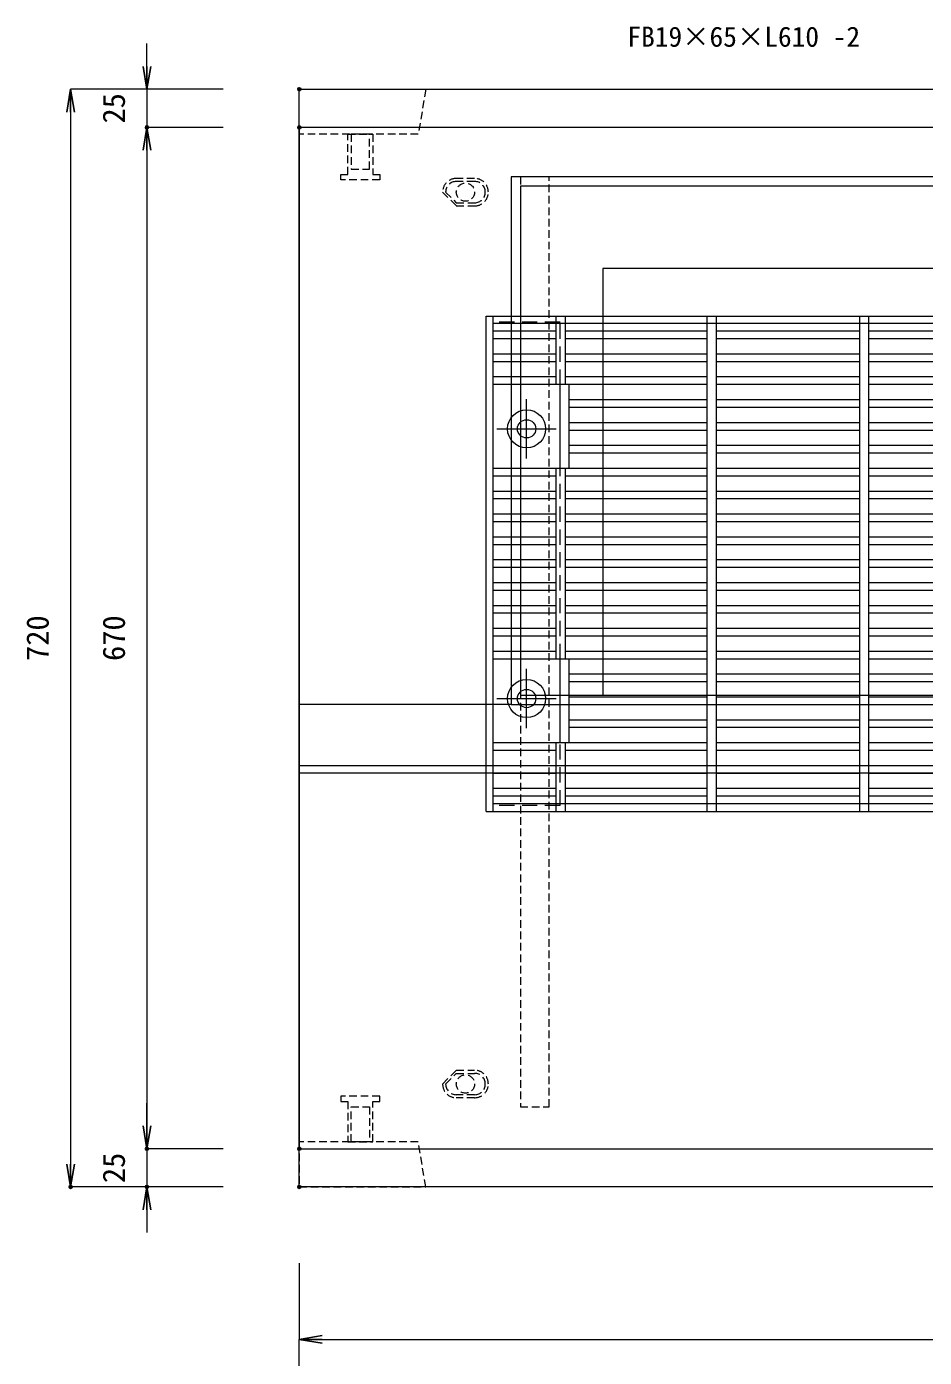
# Model space of a CAD drawing. Units: millimetres, scale not verified. Extents: x -1945 to 1945, y -1146 to 1694.
# Drawn here: x -324 to 265, y 376 to 1248 of the extents above; entities that cross this region are included whole.
import ezdxf
from ezdxf.enums import TextEntityAlignment as Align

# ---------------------------------------------------------------- set-up
doc = ezdxf.new("R2010")
doc.units = ezdxf.units.MM
doc.header["$LTSCALE"] = 10
doc.header["$PDMODE"] = 32
doc.header["$PDSIZE"] = 2
doc.linetypes.add('USER1', pattern=[0.75, 0.5, -0.25])
doc.linetypes.add('USER2', pattern=[1.5, 1, -0.5])
doc.layers.add('0-0_0', color=7, linetype='Continuous')
doc.layers.add('0-2_DEFPOINTS', color=7, linetype='Continuous')
for name, color, linetype, lineweight in [('0-3_KIJUN', 7, 'USER1', 18), ('0-5_SUNPO_S10', 3, 'Continuous', 18), ('0-7_10-グレーチング', 5, 'Continuous', 18)]:
    doc.layers.add(name, color=color, linetype=linetype, lineweight=lineweight)
doc.styles.add('ＭＳ ゴシック', font='')
doc.styles.get('ＭＳ ゴシック').set_extended_font_data('MS Gothic')

# ---------------------------------------------------------------- blocks, each defined once
blk = doc.blocks.new('_OPEN')
at = {"layer": '0-0_0'}
blk.add_line((0, 0), (-1, 0), dxfattribs=at)
blk.add_lwpolyline([(-1, 0.1667), (0, 0), (-1, -0.1667)], dxfattribs=at)
blk = doc.blocks.new('D14')
at = {"layer": '0-5_SUNPO_S10'}
for p, q in [((1799.48, 1707.39), (1799.48, 1807.39)), ((1814.48, 1807.39), (2782.48, 1807.39))]:
    blk.add_line(p, q, dxfattribs=at)
at = {"layer": '0-5_SUNPO_S10', "xscale": 15, "yscale": 15, "rotation": 180}
blk.add_blockref('_OPEN', (1799.48, 1807.39), dxfattribs=at)
blk = doc.blocks.new('D15')
at = {"layer": '0-2_DEFPOINTS'}
blk.add_point((1799.48, 1907.39), dxfattribs=at)
at = {"layer": '0-5_SUNPO_S10'}
for p, q in [((1799.48, 1857.39), (1799.48, 1807.39)), ((1814.48, 1807.39), (2782.48, 1807.39))]:
    blk.add_line(p, q, dxfattribs=at)
at = {"layer": '0-5_SUNPO_S10', "xscale": 15, "yscale": 15, "rotation": 180}
blk.add_blockref('_OPEN', (1799.48, 1807.39), dxfattribs=at)
blk = doc.blocks.new('D16')
at = {"layer": '0-2_DEFPOINTS'}
for p in [(1799.48, 2627.39), (1699.48, 2602.39), (1799.48, 2602.39)]:
    blk.add_point(p, dxfattribs=at)
at = {"layer": '0-5_SUNPO_S10'}
for p, q in [((1699.48, 2642.39), (1699.48, 2657.39)), ((1749.48, 2627.39), (1699.48, 2627.39)), ((1699.48, 2627.39), (1699.48, 2602.39)), ((1749.48, 2602.39), (1699.48, 2602.39)), ((1699.48, 2587.39), (1699.48, 2572.39))]:
    blk.add_line(p, q, dxfattribs=at)
at = {"layer": '0-5_SUNPO_S10', "xscale": 15, "yscale": 15}
for p, rotation in [((1699.48, 2627.39), 270), ((1699.48, 2602.39), 90)]:
    blk.add_blockref('_OPEN', p, dxfattribs=dict(at, rotation=rotation))
at = {"layer": '0-5_SUNPO_S10', "color": 7, "style": 'ＭＳ ゴシック'}
blk.add_text('25', height=14.66, rotation=90, dxfattribs=at).set_placement((1689.48, 2604.89), align=Align.BOTTOM_LEFT)
blk = doc.blocks.new('D17')
at = {"layer": '0-2_DEFPOINTS'}
for p in [(1799.48, 2602.39), (1699.48, 1932.39), (1799.48, 1932.39)]:
    blk.add_point(p, dxfattribs=at)
at = {"layer": '0-5_SUNPO_S10'}
for p, q in [((1749.48, 2602.39), (1699.48, 2602.39)), ((1699.48, 2587.39), (1699.48, 1947.39)), ((1749.48, 1932.39), (1699.48, 1932.39))]:
    blk.add_line(p, q, dxfattribs=at)
at = {"layer": '0-5_SUNPO_S10', "xscale": 15, "yscale": 15}
for p, rotation in [((1699.48, 2602.39), 90), ((1699.48, 1932.39), 270)]:
    blk.add_blockref('_OPEN', p, dxfattribs=dict(at, rotation=rotation))
at = {"layer": '0-5_SUNPO_S10', "color": 7, "style": 'ＭＳ ゴシック'}
blk.add_text('670', height=14.66, rotation=90, dxfattribs=at).set_placement((1689.48, 2252.39), align=Align.BOTTOM_LEFT)
blk = doc.blocks.new('D18')
at = {"layer": '0-2_DEFPOINTS'}
for p in [(1799.48, 1932.39), (1699.48, 1907.39), (1799.48, 1907.39)]:
    blk.add_point(p, dxfattribs=at)
at = {"layer": '0-5_SUNPO_S10'}
for p, q in [((1699.48, 1947.39), (1699.48, 1962.39)), ((1749.48, 1932.39), (1699.48, 1932.39)), ((1699.48, 1932.39), (1699.48, 1907.39)), ((1749.48, 1907.39), (1699.48, 1907.39)), ((1699.48, 1892.39), (1699.48, 1877.39))]:
    blk.add_line(p, q, dxfattribs=at)
at = {"layer": '0-5_SUNPO_S10', "xscale": 15, "yscale": 15}
for p, rotation in [((1699.48, 1932.39), 270), ((1699.48, 1907.39), 90)]:
    blk.add_blockref('_OPEN', p, dxfattribs=dict(at, rotation=rotation))
at = {"layer": '0-5_SUNPO_S10', "color": 7, "style": 'ＭＳ ゴシック'}
blk.add_text('25', height=14.66, rotation=90, dxfattribs=at).set_placement((1689.48, 1909.89), align=Align.BOTTOM_LEFT)
blk = doc.blocks.new('D19')
at = {"layer": '0-2_DEFPOINTS'}
for p in [(1799.48, 2627.39), (1649.48, 1907.39), (1799.48, 1907.39)]:
    blk.add_point(p, dxfattribs=at)
at = {"layer": '0-5_SUNPO_S10'}
for p, q in [((1749.48, 2627.39), (1649.48, 2627.39)), ((1649.48, 2612.39), (1649.48, 1922.39)), ((1749.48, 1907.39), (1649.48, 1907.39))]:
    blk.add_line(p, q, dxfattribs=at)
at = {"layer": '0-5_SUNPO_S10', "xscale": 15, "yscale": 15}
for p, rotation in [((1649.48, 2627.39), 90), ((1649.48, 1907.39), 270)]:
    blk.add_blockref('_OPEN', p, dxfattribs=dict(at, rotation=rotation))
at = {"layer": '0-5_SUNPO_S10', "color": 7, "style": 'ＭＳ ゴシック'}
blk.add_text('720', height=14.66, rotation=90, dxfattribs=at).set_placement((1639.48, 2252.39), align=Align.BOTTOM_LEFT)
blk = doc.blocks.new('A$C086827EE')
at = {"layer": '0-7_10-グレーチング'}
for p, q in [((-22.4, 248.75), (621.1, 248.75)), ((-22.4, -76.25), (-22.4, 248.75)), ((-17.9, -76.25), (-17.9, 248.75)), ((23.6, 203.75), (23.6, 248.75)), ((29.6, 203.75), (29.6, 248.75)), ((122.6, -76.25), (122.6, 248.75)), ((128.6, -76.25), (128.6, 248.75)), ((222.6, -76.25), (222.6, 248.75)), ((228.6, -76.25), (228.6, 248.75)), ((621.1, 243.75), (-17.9, 243.75)), ((23.6, 238.75), (-17.9, 238.75)), ((122.6, 238.75), (29.6, 238.75)), ((222.6, 238.75), (128.6, 238.75)), ((322.6, 238.75), (228.6, 238.75)), ((23.6, 233.75), (-17.9, 233.75)), ((122.6, 233.75), (29.6, 233.75)), ((222.6, 233.75), (128.6, 233.75)), ((322.6, 233.75), (228.6, 233.75)), ((23.6, 223.75), (-17.9, 223.75)), ((23.6, 218.75), (-17.9, 218.75)), ((122.6, 223.75), (29.6, 223.75)), ((122.6, 218.75), (29.6, 218.75)), ((222.6, 223.75), (128.6, 223.75)), ((222.6, 218.75), (128.6, 218.75)), ((322.6, 223.75), (228.6, 223.75)), ((322.6, 218.75), (228.6, 218.75)), ((23.6, 208.75), (-17.9, 208.75)), ((122.6, 203.75), (-17.9, 203.75)), ((26.1, 148.75), (26.1, 203.75)), ((122.6, 208.75), (29.6, 208.75)), ((32.1, 148.75), (32.1, 203.75)), ((222.6, 208.75), (128.6, 208.75)), ((222.6, 203.75), (128.6, 203.75)), ((322.6, 208.75), (228.6, 208.75)), ((322.6, 203.75), (228.6, 203.75)), ((4.1, 155.25), (4.1, 194.25)), ((122.6, 193.75), (32.1, 193.75)), ((222.6, 193.75), (128.6, 193.75)), ((322.6, 193.75), (228.6, 193.75)), ((122.6, 188.75), (32.1, 188.75)), ((222.6, 188.75), (128.6, 188.75)), ((322.6, 188.75), (228.6, 188.75)), ((-15.4, 174.75), (23.6, 174.75)), ((122.6, 178.75), (32.1, 178.75)), ((222.6, 178.75), (128.6, 178.75)), ((322.6, 178.75), (228.6, 178.75)), ((122.6, 173.75), (32.1, 173.75)), ((222.6, 173.75), (128.6, 173.75)), ((322.6, 173.75), (228.6, 173.75)), ((122.6, 163.75), (32.1, 163.75)), ((122.6, 158.75), (32.1, 158.75)), ((222.6, 163.75), (128.6, 163.75)), ((222.6, 158.75), (128.6, 158.75)), ((322.6, 163.75), (228.6, 163.75)), ((322.6, 158.75), (228.6, 158.75)), ((122.6, 148.75), (-17.9, 148.75)), ((23.6, 23.75), (23.6, 148.75)), ((29.6, 23.75), (29.6, 148.75)), ((222.6, 148.75), (128.6, 148.75)), ((322.6, 148.75), (228.6, 148.75)), ((23.6, 143.75), (-17.9, 143.75)), ((122.6, 143.75), (29.6, 143.75)), ((222.6, 143.75), (128.6, 143.75)), ((322.6, 143.75), (228.6, 143.75)), ((23.6, 133.75), (-17.9, 133.75)), ((122.6, 133.75), (29.6, 133.75)), ((222.6, 133.75), (128.6, 133.75)), ((322.6, 133.75), (228.6, 133.75)), ((23.6, 128.75), (-17.9, 128.75)), ((122.6, 128.75), (29.6, 128.75)), ((222.6, 128.75), (128.6, 128.75)), ((322.6, 128.75), (228.6, 128.75)), ((23.6, 118.75), (-17.9, 118.75)), ((23.6, 113.75), (-17.9, 113.75)), ((122.6, 118.75), (29.6, 118.75)), ((122.6, 113.75), (29.6, 113.75)), ((222.6, 118.75), (128.6, 118.75)), ((222.6, 113.75), (128.6, 113.75)), ((322.6, 118.75), (228.6, 118.75)), ((322.6, 113.75), (228.6, 113.75)), ((23.6, 103.75), (-17.9, 103.75)), ((23.6, 98.75), (-17.9, 98.75)), ((122.6, 103.75), (29.6, 103.75)), ((122.6, 98.75), (29.6, 98.75)), ((222.6, 103.75), (128.6, 103.75)), ((222.6, 98.75), (128.6, 98.75)), ((322.6, 103.75), (228.6, 103.75)), ((322.6, 98.75), (228.6, 98.75)), ((23.6, 88.75), (-17.9, 88.75)), ((122.6, 88.75), (29.6, 88.75)), ((222.6, 88.75), (128.6, 88.75)), ((322.6, 88.75), (228.6, 88.75)), ((23.6, 83.75), (-17.9, 83.75)), ((122.6, 83.75), (29.6, 83.75)), ((222.6, 83.75), (128.6, 83.75)), ((322.6, 83.75), (228.6, 83.75)), ((23.6, 73.75), (-17.9, 73.75)), ((122.6, 73.75), (29.6, 73.75)), ((222.6, 73.75), (128.6, 73.75)), ((322.6, 73.75), (228.6, 73.75)), ((23.6, 68.75), (-17.9, 68.75)), ((122.6, 68.75), (29.6, 68.75)), ((222.6, 68.75), (128.6, 68.75)), ((322.6, 68.75), (228.6, 68.75)), ((23.6, 58.75), (-17.9, 58.75)), ((23.6, 53.75), (-17.9, 53.75)), ((122.6, 58.75), (29.6, 58.75)), ((122.6, 53.75), (29.6, 53.75)), ((222.6, 58.75), (128.6, 58.75)), ((222.6, 53.75), (128.6, 53.75)), ((322.6, 58.75), (228.6, 58.75)), ((322.6, 53.75), (228.6, 53.75)), ((23.6, 43.75), (-17.9, 43.75)), ((122.6, 43.75), (29.6, 43.75)), ((222.6, 43.75), (128.6, 43.75)), ((322.6, 43.75), (228.6, 43.75)), ((23.6, 38.75), (-17.9, 38.75)), ((122.6, 38.75), (29.6, 38.75)), ((222.6, 38.75), (128.6, 38.75)), ((322.6, 38.75), (228.6, 38.75)), ((23.6, 28.75), (-17.9, 28.75)), ((122.6, 28.75), (29.6, 28.75)), ((222.6, 28.75), (128.6, 28.75)), ((322.6, 28.75), (228.6, 28.75)), ((122.6, 23.75), (-17.9, 23.75)), ((26.1, -31.25), (26.1, 23.75)), ((32.1, -31.25), (32.1, 23.75)), ((222.6, 23.75), (128.6, 23.75)), ((322.6, 23.75), (228.6, 23.75)), ((4.1, -21.67), (4.1, 17.33)), ((122.6, 13.75), (32.1, 13.75)), ((122.6, 8.75), (32.1, 8.75)), ((222.6, 13.75), (128.6, 13.75)), ((222.6, 8.75), (128.6, 8.75)), ((322.6, 13.75), (228.6, 13.75)), ((322.6, 8.75), (228.6, 8.75)), ((-15.4, -2.17), (23.6, -2.17)), ((122.6, -1.25), (32.1, -1.25)), ((122.6, -6.25), (32.1, -6.25)), ((222.6, -1.25), (128.6, -1.25)), ((222.6, -6.25), (128.6, -6.25)), ((322.6, -1.25), (228.6, -1.25)), ((322.6, -6.25), (228.6, -6.25)), ((122.6, -16.25), (32.1, -16.25)), ((222.6, -16.25), (128.6, -16.25)), ((322.6, -16.25), (228.6, -16.25)), ((122.6, -21.25), (32.1, -21.25)), ((222.6, -21.25), (128.6, -21.25)), ((322.6, -21.25), (228.6, -21.25)), ((122.6, -31.25), (-17.9, -31.25)), ((23.6, -76.25), (23.6, -31.25)), ((29.6, -76.25), (29.6, -31.25)), ((222.6, -31.25), (128.6, -31.25)), ((322.6, -31.25), (228.6, -31.25)), ((23.6, -36.25), (-17.9, -36.25)), ((122.6, -36.25), (29.6, -36.25)), ((222.6, -36.25), (128.6, -36.25)), ((322.6, -36.25), (228.6, -36.25)), ((23.6, -46.25), (-17.9, -46.25)), ((23.6, -51.25), (-17.9, -51.25)), ((122.6, -46.25), (29.6, -46.25)), ((122.6, -51.25), (29.6, -51.25)), ((222.6, -46.25), (128.6, -46.25)), ((222.6, -51.25), (128.6, -51.25)), ((322.6, -46.25), (228.6, -46.25)), ((322.6, -51.25), (228.6, -51.25)), ((23.6, -61.25), (-17.9, -61.25)), ((23.6, -66.25), (-17.9, -66.25)), ((122.6, -61.25), (29.6, -61.25)), ((122.6, -66.25), (29.6, -66.25)), ((222.6, -61.25), (128.6, -61.25)), ((222.6, -66.25), (128.6, -66.25)), ((322.6, -61.25), (228.6, -61.25)), ((322.6, -66.25), (228.6, -66.25)), ((-22.4, -76.25), (621.1, -76.25)), ((621.1, -71.25), (-17.9, -71.25))]:
    blk.add_line(p, q, dxfattribs=at)
at = {"layer": '0-7_10-グレーチング', "linetype": 'USER2'}
for p, q in [((26.1, 244.75), (-17.9, 244.75)), ((26.1, 203.75), (26.1, 244.75)), ((26.1, 23.75), (26.1, 163.75)), ((26.1, -72.25), (26.1, -31.25)), ((26.1, -72.25), (-17.9, -72.25))]:
    blk.add_line(p, q, dxfattribs=at)
at = {"layer": '0-7_10-グレーチング'}
for centre, radius in [((4.1, 174.75), 12.5), ((4.1, 174.75), 6), ((4.1, -2.17), 12.5), ((4.1, -2.17), 6)]:
    blk.add_circle(centre, radius, dxfattribs=at)

msp = doc.modelspace()

# ---------------------------------------------------------------- linework, layer by layer
at = {"layer": '0-3_KIJUN'}
for p, q in [((-30.52, 1148.89), (-42.52, 1148.89)), ((-30.52, 1146.89), (-42.52, 1146.89)), ((-51.52, 1139.89), (-42.52, 1130.89)), ((-49.52, 1139.89), (-42.52, 1132.89)), ((-42.52, 1132.89), (-30.52, 1132.89)), ((-42.52, 1130.89), (-30.52, 1130.89)), ((-51.52, 554.89), (-42.52, 563.89)), ((-49.52, 554.89), (-42.52, 561.89)), ((-42.52, 563.89), (-30.52, 563.89)), ((-42.52, 561.89), (-30.52, 561.89)), ((-30.52, 547.89), (-42.52, 547.89)), ((-30.52, 545.89), (-42.52, 545.89))]:
    msp.add_line(p, q, dxfattribs=at)
at = {"layer": '0-3_KIJUN', "linetype": 'Continuous'}
for p, q in [((-6.52, 803.89), (-145.52, 803.89)), ((-145.52, 763.89), (852.48, 763.89)), ((-145.52, 758.89), (852.48, 758.89))]:
    msp.add_line(p, q, dxfattribs=at)
for points in [[(852.48, 487.39), (-145.52, 487.39), (-145.52, 1207.39), (852.48, 1207.39)], [(852.48, 1182.39), (-145.52, 1182.39), (-145.52, 512.39), (852.48, 512.39)], [(713.48, 1149.89), (-6.52, 1149.89), (-6.52, 803.89), (713.48, 803.89)], [(707.48, 1143.89), (-0.52, 1143.89), (-0.52, 809.89), (707.48, 809.89)], [(653.48, 1089.89), (53.48, 1089.89), (53.48, 809.89), (653.48, 809.89)]]:
    msp.add_lwpolyline(points, close=True, dxfattribs=at)
at = {"layer": '0-3_KIJUN'}
for points in [[(-67.52, 1177.89), (-145.52, 1177.89), (-145.52, 1207.39), (-62.52, 1207.39)], [(-113.75, 1177.89), (-97.3, 1177.89), (-97.3, 1151.39), (-92.77, 1151.39), (-92.77, 1147.89), (-118.27, 1147.89), (-118.27, 1151.39), (-113.75, 1151.39)], [(-99.52, 1177.89), (-111.52, 1177.89), (-111.52, 1154.89), (-99.52, 1154.89)], [(18.48, 1149.89), (-0.52, 1149.89), (-0.52, 539.89), (18.48, 539.89)], [(-113.75, 516.89), (-97.3, 516.89), (-97.3, 543.39), (-92.77, 543.39), (-92.77, 546.89), (-118.27, 546.89), (-118.27, 543.39), (-113.75, 543.39)], [(-99.52, 516.89), (-111.52, 516.89), (-111.52, 539.89), (-99.52, 539.89)], [(-67.52, 516.89), (-145.52, 516.89), (-145.52, 487.39), (-62.52, 487.39)]]:
    msp.add_lwpolyline(points, close=True, dxfattribs=at)
for centre in [(-36.52, 1139.89), (-36.52, 554.89)]:
    msp.add_circle(centre, 6, dxfattribs=at)
for centre, radius, start, end in [((-42.52, 1139.89), 9, 90, 180), ((-42.52, 1139.89), 7, 90, 180), ((-30.52, 1139.89), 9, 0, 90), ((-30.52, 1139.89), 7, 360, 90), ((-30.52, 1139.89), 9, 270, 360), ((-30.52, 1139.89), 7, 270, 0), ((-30.52, 554.89), 9, 360, 90), ((-30.52, 554.89), 7, 360, 90), ((-42.52, 554.89), 9, 180, 270), ((-42.52, 554.89), 7, 180, 270), ((-30.52, 554.89), 9, 270, 360), ((-30.52, 554.89), 7, 270, 360)]:
    msp.add_arc(centre, radius, start, end, dxfattribs=at)

# ---------------------------------------------------------------- block references
at = {"layer": '0-5_SUNPO_S10'}
for name in ['D16', 'D19', 'D17', 'D18', 'D15', 'D14']:
    msp.add_blockref(name, (-1945, -1420), dxfattribs=at)
at = {"layer": '0-7_10-グレーチング'}
msp.add_blockref('A$C086827EE', (-0.52, 809.89), dxfattribs=at)

# ---------------------------------------------------------------- texts
at = {"layer": '0-5_SUNPO_S10', "color": 7, "style": 'ＭＳ ゴシック'}
msp.add_text('FB19×65×L610 -2', height=13.2, dxfattribs=at).set_placement((69.7, 1231.3), align=Align.BOTTOM_LEFT)
msp.add_text('FB19×65×L610 -2', height=13.2, dxfattribs=at).set_placement((69.7, 1231.3), align=Align.BOTTOM_LEFT)

doc.saveas('drawing.dxf')
